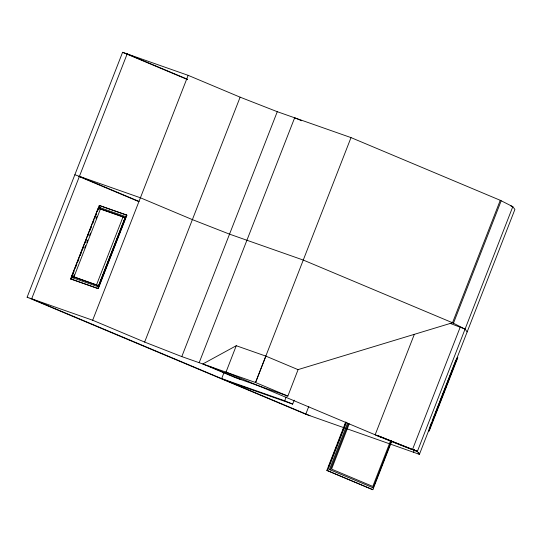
<?xml version="1.0" encoding="UTF-8"?>
<svg xmlns="http://www.w3.org/2000/svg" width="542" height="542" viewBox="0 0 542 542"><rect width="100%" height="100%" fill="white"/><g stroke="black" fill="none" stroke-linecap="round" stroke-linejoin="round"><path stroke-width="0.81" d="M27.12 297.206L122.594 52.303L188.149 75.338L240.126 97.174L277.274 111.693L351.006 137.6L500.259 200.303L512.807 206.658L514.9 209.449L419.42 454.345L305.742 414.237L27.12 297.206L92.668 320.234L144.639 342.07L181.794 356.595L255.587 382.523L287.863 396.087L298.1 369.59M127.167 53.909L31.68 298.811L309.97 415.721M70.602 278.9L99.247 205.432L126.442 214.984L126.896 215.174L98.251 288.642L70.602 278.9L98.251 288.642M71.781 276.129L98.292 208.128L123.048 216.82L125.175 217.715L98.658 285.722L71.781 276.129L98.658 285.722M71.056 279.089L74.098 271.271M75.318 268.148L76.842 264.239M77.452 262.674L78.976 258.771M80.196 255.641L81.72 251.732M82.33 250.174L83.854 246.264M85.074 243.134L86.598 239.225M87.811 236.102L88.725 233.758M89.945 230.628L91.469 226.725M92.689 223.595L93.908 220.472M94.823 218.128L96.347 214.219M97.567 211.089L99.701 205.621L126.896 215.174M74.261 274.76L73.028 277.911L72.465 277.673L73.075 276.095M99.179 209.144L99.796 207.566L125.487 216.59L98.149 286.698L98.719 286.935L126.049 216.834M84.701 247.979L85.622 245.614M86.849 242.464L87.77 240.099M89.613 235.377L90.534 233.013M96.063 218.833L96.984 216.468M73.908 277.023L100.426 209.022L125.175 217.715M96.53 284.828L123.048 216.82M97.797 288.452L126.442 214.984M92.668 320.234L188.149 75.338M144.639 342.07L240.126 97.174M181.794 356.595L277.274 111.693M199.165 362.706L294.652 117.804L301.643 120.744M224.11 372.34L221.664 378.621L284.713 400.775L292.66 404.108L294.191 400.186M226.007 372.137L236.258 345.721L265.878 356.128L297.992 369.624L452.516 322.754L465.063 329.109L467.157 331.894M255.526 382.503L351.006 137.6M255.587 382.523L265.898 356.067M284.713 400.775L286.244 396.852M292.538 403.763L292.66 404.108L229.591 381.954M305.742 414.237L308.805 406.385M391.744 441.242L372.855 489.704L372.124 489.446L326.833 470.415L345.721 421.961M328.466 467.136L329.38 464.792M329.99 463.227L334.258 452.285M334.868 450.72L336.995 445.246M337.605 443.688L339.129 439.779M339.739 438.214L341.873 432.74M342.483 431.181L344.007 427.272M344.617 425.707L345.532 423.363M326.833 470.415L327.558 470.673L346.453 422.211M391.588 440.551L373.167 487.814L329.468 469.514L347.585 423.045M348.492 423.363L330.376 469.833L329.468 469.514M349.244 423.776L331.568 469.115L372.794 486.431L390.47 441.093M414.332 334.326L375.159 434.792L382.916 438.044A37.337 1.104 21.3 0 0 412.435 449.664L460.178 327.212L465.063 329.109M500.259 200.303L452.516 322.754L303.269 260.052L229.537 234.144L192.383 219.618L140.405 197.783L74.85 174.754M453.451 323.222L501.194 200.777M413.56 452.116L414.474 449.758M419.42 454.345L417.32 451.561L512.807 206.658L510.713 205.845M418.18 453.911L418.79 452.34M429.989 426.418L431.513 422.509M432.123 420.944L434.25 415.47M434.86 413.912L439.128 402.963M439.738 401.405L455.89 359.976M429.982 427.834L431.5 423.925M432.109 422.367L433.634 418.458M434.853 415.328L436.378 411.425M436.988 409.86L439.122 404.386M439.731 402.828L441.256 398.919M441.865 397.354L444 391.88M444.609 390.321L446.127 386.412M446.737 384.847L448.871 379.38M450.7 374.685L452.529 369.996M455.578 362.185L457.407 357.49L457.814 357.632L429.169 431.107L428.763 430.965M456.825 359.143L429.494 429.25L428.986 429.068M72.465 277.673L98.719 286.935M287.863 396.087L235.086 377.544L202.803 363.98L236.258 345.721M372.259 487.495L373.167 487.814M412.53 449.413L417.421 451.31L377.618 435.558L417.32 451.561M127.126 53.895L187.437 79.234M122.58 52.296L187.369 79.511M79.43 176.36L139.07 201.421M78.753 176.394L138.732 201.583M99.247 205.432L99.701 205.621M99.796 207.566L100.365 207.803M98.292 208.128L100.426 209.022M225.967 372.117L380.836 437.184M208.731 366.067L240.946 379.603M327.558 470.673L372.855 489.704M460.178 327.212A37.337 1.104 21.3 0 1 450.138 323.357"/></g></svg>
